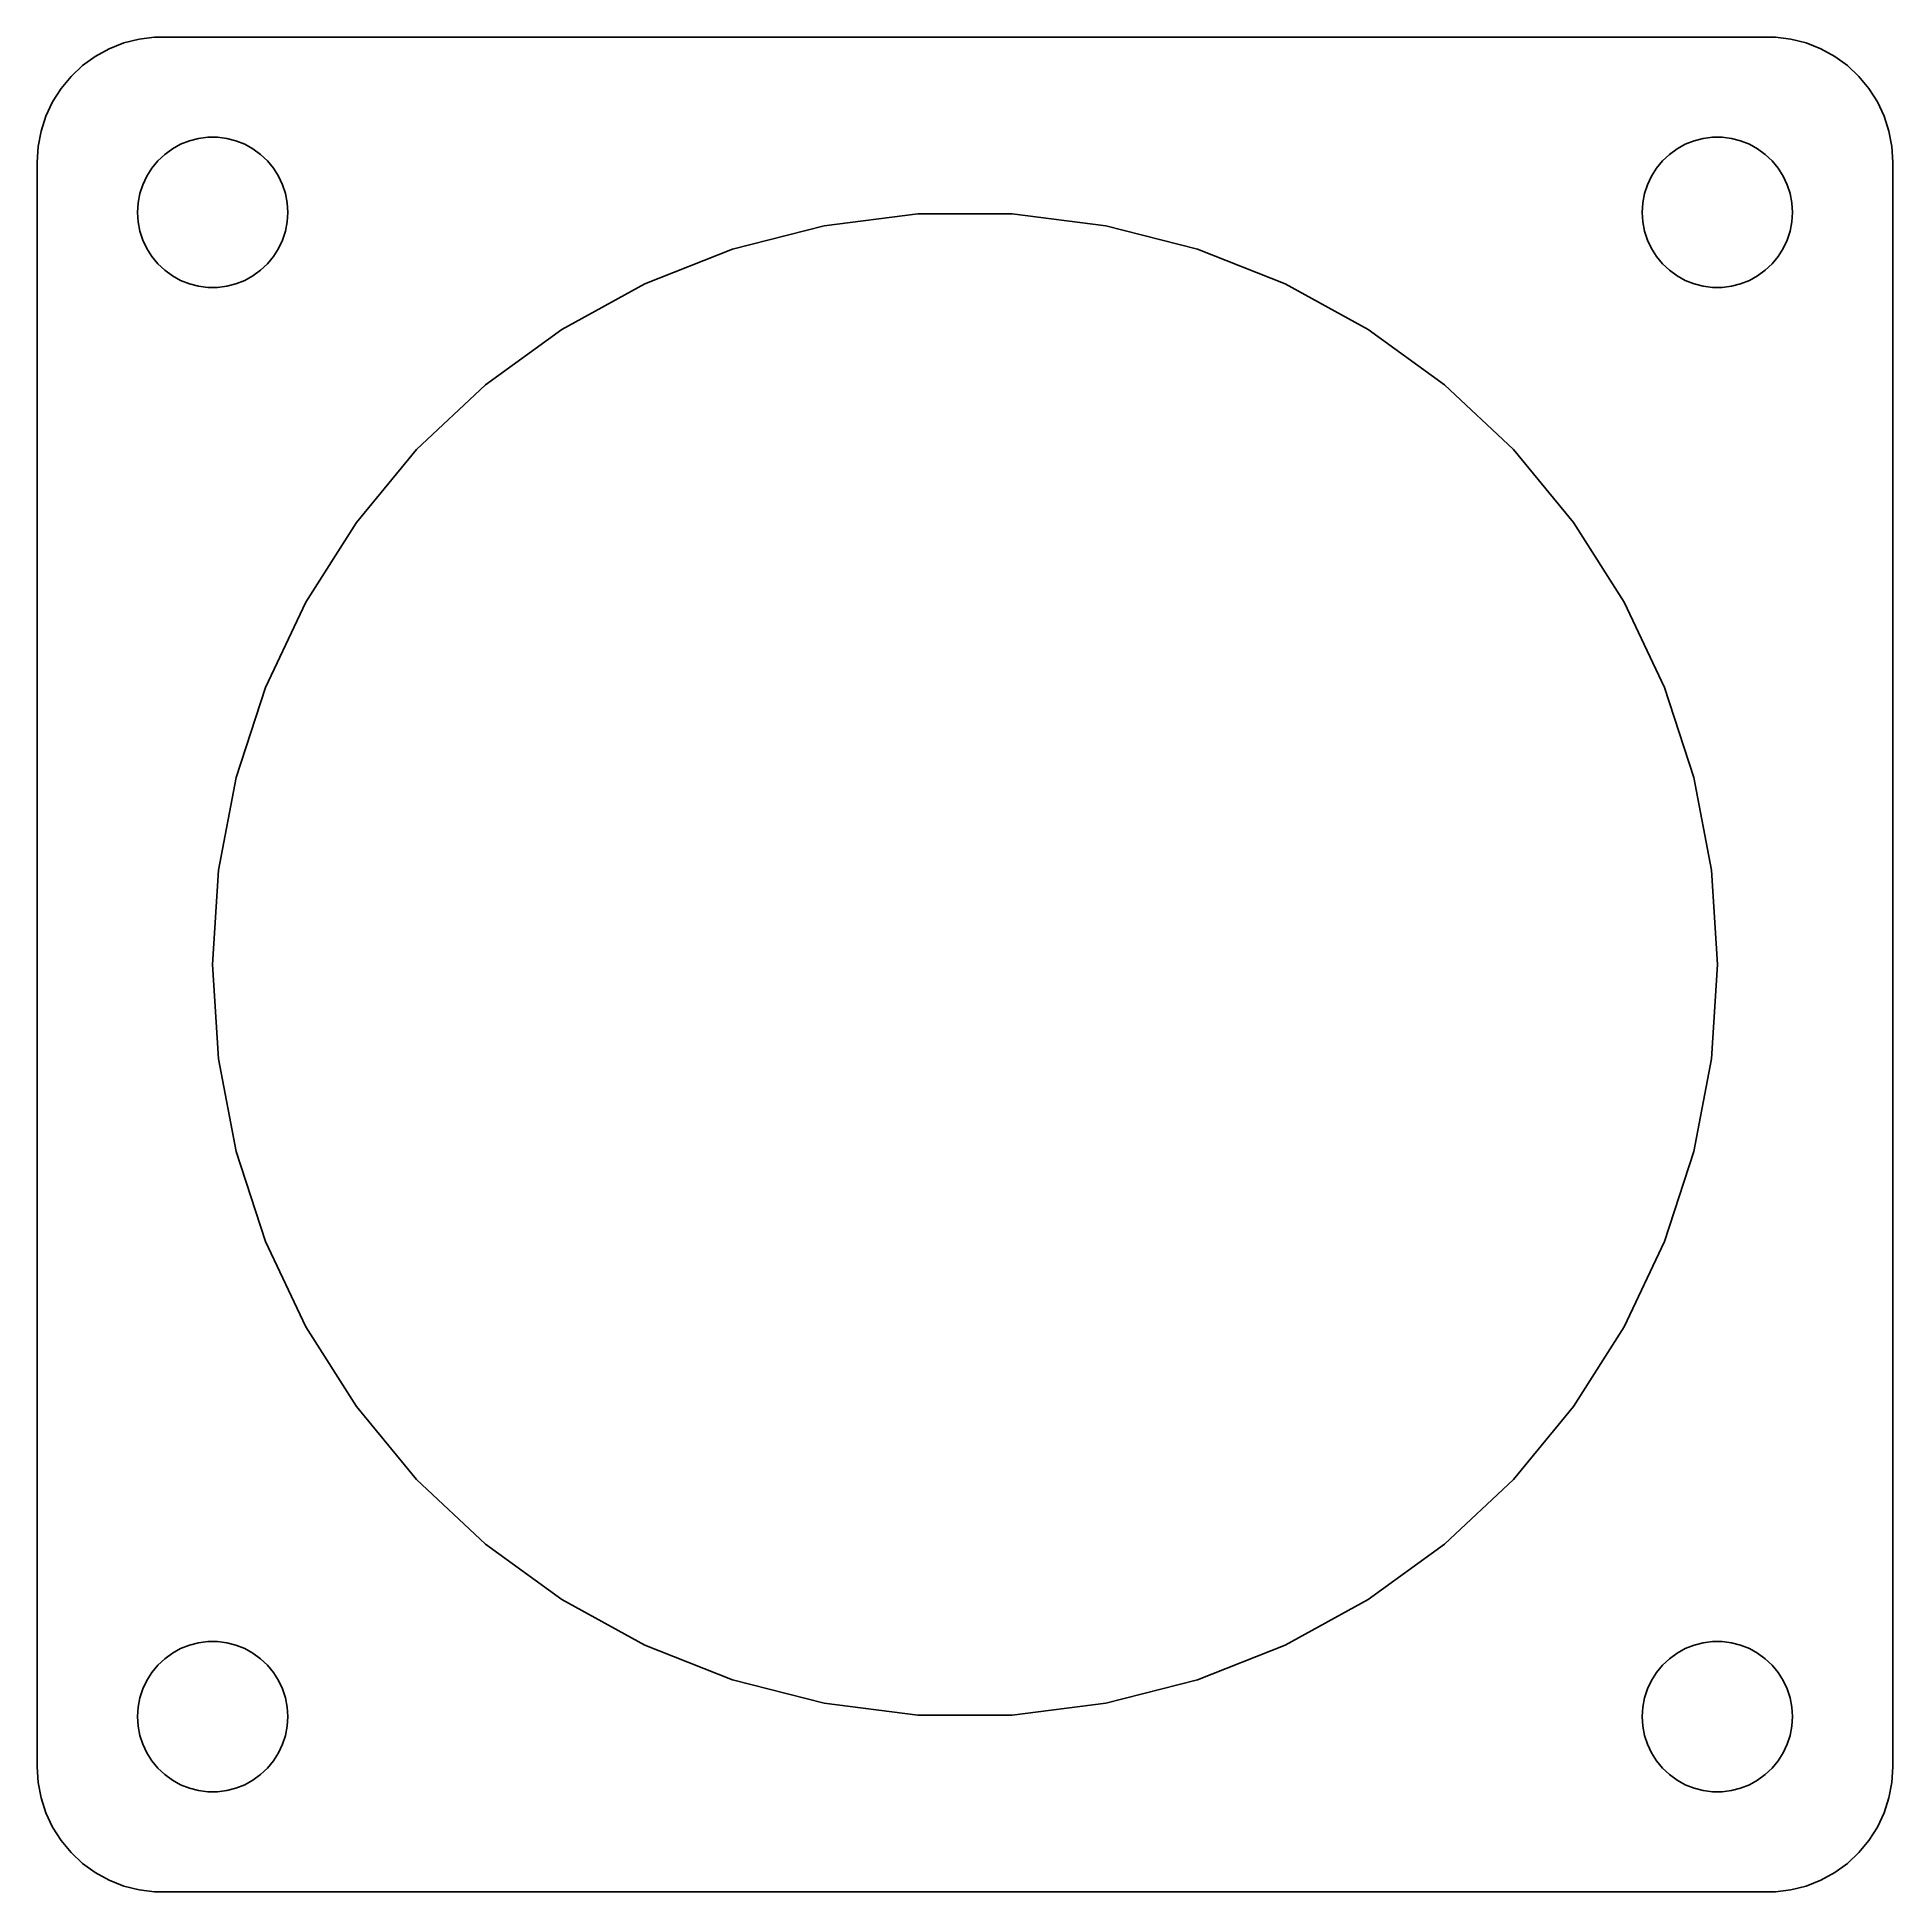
# Model space of a CAD drawing. Header units: metres. Extents: x -37 to 37, y -37 to 37.
import ezdxf

# ---------------------------------------------------------------- set-up
doc = ezdxf.new("R2010")
doc.units = ezdxf.units.M

msp = doc.modelspace()

# ---------------------------------------------------------------- linework, layer by layer
for p, q in [((-34.1289, 36.5241), (-34.6791, 36.2216)), ((-33.5451, 36.7553), (-34.1289, 36.5241)), ((-32.9369, 36.9114), (-33.5451, 36.7553)), ((-32.3139, 36.9901), (-32.9369, 36.9114)), ((32.3139, 36.9901), (-32.3139, 36.9901)), ((32.9369, 36.9114), (32.3139, 36.9901)), ((33.5451, 36.7553), (32.9369, 36.9114)), ((34.1289, 36.5241), (33.5451, 36.7553)), ((34.6791, 36.2216), (34.1289, 36.5241)), ((-35.1871, 35.8526), (-35.6448, 35.4227)), ((-34.6791, 36.2216), (-35.1871, 35.8526)), ((35.1871, 35.8526), (34.6791, 36.2216)), ((35.6448, 35.4227), (35.1871, 35.8526)), ((-36.0451, 34.9389), (-36.3815, 34.4088)), ((-35.6448, 35.4227), (-36.0451, 34.9389)), ((36.0451, 34.9389), (35.6448, 35.4227)), ((36.3815, 34.4088), (36.0451, 34.9389)), ((-36.3815, 34.4088), (-36.6489, 33.8406)), ((36.6489, 33.8406), (36.3815, 34.4088)), ((-36.6489, 33.8406), (-36.8429, 33.2434)), ((36.8429, 33.2434), (36.6489, 33.8406)), ((-36.9606, 32.6267), (-37, 32)), ((-36.8429, 33.2434), (-36.9606, 32.6267)), ((-31.6075, 32.533), (-31.2773, 32.7145)), ((-31.2773, 32.7145), (-30.927, 32.8532)), ((-30.927, 32.8532), (-30.5621, 32.9469)), ((-30.5621, 32.9469), (-30.1884, 32.9941)), ((-30.1884, 32.9941), (-29.8116, 32.9941)), ((-29.8116, 32.9941), (-29.4379, 32.9469)), ((-29.4379, 32.9469), (-29.0729, 32.8532)), ((-29.0729, 32.8532), (-28.7227, 32.7145)), ((-28.7227, 32.7145), (-28.3925, 32.533)), ((28.3925, 32.533), (28.7227, 32.7145)), ((28.7227, 32.7145), (29.0729, 32.8532)), ((29.0729, 32.8532), (29.4379, 32.9469)), ((29.4379, 32.9469), (29.8116, 32.9941)), ((29.8116, 32.9941), (30.1884, 32.9941)), ((30.1884, 32.9941), (30.5621, 32.9469)), ((30.5621, 32.9469), (30.927, 32.8532)), ((30.927, 32.8532), (31.2773, 32.7145)), ((31.2773, 32.7145), (31.6075, 32.533)), ((36.9606, 32.6267), (36.8429, 33.2434)), ((37, 32), (36.9606, 32.6267)), ((-37, 32), (-37, -32)), ((-32.427, 31.7634), (-32.1869, 32.0536)), ((-32.1869, 32.0536), (-31.9123, 32.3115)), ((-31.9123, 32.3115), (-31.6075, 32.533)), ((-28.3925, 32.533), (-28.0877, 32.3115)), ((-28.0877, 32.3115), (-27.8131, 32.0536)), ((-27.8131, 32.0536), (-27.5729, 31.7634)), ((27.5729, 31.7634), (27.8131, 32.0536)), ((27.8131, 32.0536), (28.0877, 32.3115)), ((28.0877, 32.3115), (28.3925, 32.533)), ((31.6075, 32.533), (31.9123, 32.3115)), ((31.9123, 32.3115), (32.1869, 32.0536)), ((32.1869, 32.0536), (32.427, 31.7634)), ((37, -32), (37, 32)), ((-32.9057, 30.7461), (-32.7893, 31.1044)), ((-32.7893, 31.1044), (-32.6289, 31.4453)), ((-32.6289, 31.4453), (-32.427, 31.7634)), ((-27.5729, 31.7634), (-27.3711, 31.4453)), ((-27.3711, 31.4453), (-27.2107, 31.1044)), ((-27.2107, 31.1044), (-27.0942, 30.7461)), ((27.0942, 30.7461), (27.2107, 31.1044)), ((27.2107, 31.1044), (27.3711, 31.4453)), ((27.3711, 31.4453), (27.5729, 31.7634)), ((32.427, 31.7634), (32.6289, 31.4453)), ((32.6289, 31.4453), (32.7893, 31.1044)), ((32.7893, 31.1044), (32.9057, 30.7461)), ((-33, 30), (-32.9763, 30.376)), ((-32.9763, 30.376), (-32.9057, 30.7461)), ((-27.0942, 30.7461), (-27.0237, 30.376)), ((-27.0237, 30.376), (-27, 30)), ((27, 30), (27.0237, 30.376)), ((27.0237, 30.376), (27.0942, 30.7461)), ((32.9057, 30.7461), (32.9763, 30.376)), ((32.9763, 30.376), (33, 30)), ((-32.9763, 29.624), (-33, 30)), ((-32.9057, 29.2539), (-32.9763, 29.624)), ((-27.0237, 29.624), (-27.0942, 29.2539)), ((-27, 30), (-27.0237, 29.624)), ((-5.62143, 29.4686), (-1.88371, 29.9408)), ((-1.88371, 29.9408), (1.88371, 29.9408)), ((1.88371, 29.9408), (5.62143, 29.4686)), ((27.0237, 29.624), (27, 30)), ((27.0942, 29.2539), (27.0237, 29.624)), ((32.9763, 29.624), (32.9057, 29.2539)), ((33, 30), (32.9763, 29.624)), ((-32.7893, 28.8956), (-32.9057, 29.2539)), ((-32.6289, 28.5547), (-32.7893, 28.8956)), ((-27.2107, 28.8956), (-27.3711, 28.5547)), ((-27.0942, 29.2539), (-27.2107, 28.8956)), ((-9.27051, 28.5317), (-5.62143, 29.4686)), ((5.62143, 29.4686), (9.27051, 28.5317)), ((27.2107, 28.8956), (27.0942, 29.2539)), ((27.3711, 28.5547), (27.2107, 28.8956)), ((32.7893, 28.8956), (32.6289, 28.5547)), ((32.9057, 29.2539), (32.7893, 28.8956)), ((-32.427, 28.2366), (-32.6289, 28.5547)), ((-32.1869, 27.9464), (-32.427, 28.2366)), ((-27.5729, 28.2366), (-27.8131, 27.9464)), ((-27.3711, 28.5547), (-27.5729, 28.2366)), ((-12.7734, 27.1448), (-9.27051, 28.5317)), ((9.27051, 28.5317), (12.7734, 27.1448)), ((27.5729, 28.2366), (27.3711, 28.5547)), ((27.8131, 27.9464), (27.5729, 28.2366)), ((32.427, 28.2366), (32.1869, 27.9464)), ((32.6289, 28.5547), (32.427, 28.2366)), ((-31.9123, 27.6884), (-32.1869, 27.9464)), ((-31.6075, 27.467), (-31.9123, 27.6884)), ((-31.2773, 27.2855), (-31.6075, 27.467)), ((-28.3925, 27.467), (-28.7227, 27.2855)), ((-28.0877, 27.6884), (-28.3925, 27.467)), ((-27.8131, 27.9464), (-28.0877, 27.6884)), ((28.0877, 27.6884), (27.8131, 27.9464)), ((28.3925, 27.467), (28.0877, 27.6884)), ((28.7227, 27.2855), (28.3925, 27.467)), ((31.6075, 27.467), (31.2773, 27.2855)), ((31.9123, 27.6884), (31.6075, 27.467)), ((32.1869, 27.9464), (31.9123, 27.6884)), ((-30.927, 27.1468), (-31.2773, 27.2855)), ((-30.5621, 27.0531), (-30.927, 27.1468)), ((-30.1884, 27.0059), (-30.5621, 27.0531)), ((-29.8116, 27.0059), (-30.1884, 27.0059)), ((-29.4379, 27.0531), (-29.8116, 27.0059)), ((-29.0729, 27.1468), (-29.4379, 27.0531)), ((-28.7227, 27.2855), (-29.0729, 27.1468)), ((-16.0748, 25.3298), (-12.7734, 27.1448)), ((12.7734, 27.1448), (16.0748, 25.3298)), ((29.0729, 27.1468), (28.7227, 27.2855)), ((29.4379, 27.0531), (29.0729, 27.1468)), ((29.8116, 27.0059), (29.4379, 27.0531)), ((30.1884, 27.0059), (29.8116, 27.0059)), ((30.5621, 27.0531), (30.1884, 27.0059)), ((30.927, 27.1468), (30.5621, 27.0531)), ((31.2773, 27.2855), (30.927, 27.1468)), ((-19.1227, 23.1154), (-16.0748, 25.3298)), ((16.0748, 25.3298), (19.1227, 23.1154)), ((-21.869, 20.5364), (-19.1227, 23.1154)), ((19.1227, 23.1154), (21.869, 20.5364)), ((-24.2705, 17.6335), (-21.869, 20.5364)), ((21.869, 20.5364), (24.2705, 17.6335)), ((-26.2892, 14.4526), (-24.2705, 17.6335)), ((24.2705, 17.6335), (26.2892, 14.4526)), ((-27.8933, 11.0437), (-26.2892, 14.4526)), ((26.2892, 14.4526), (27.8933, 11.0437)), ((-29.0575, 7.46069), (-27.8933, 11.0437)), ((27.8933, 11.0437), (29.0575, 7.46069)), ((-29.7634, 3.75999), (-29.0575, 7.46069)), ((29.0575, 7.46069), (29.7634, 3.75999)), ((-30, 0), (-29.7634, 3.75999)), ((29.7634, 3.75999), (30, 0)), ((-29.7634, -3.75999), (-30, 0)), ((30, 0), (29.7634, -3.75999)), ((-29.0575, -7.46069), (-29.7634, -3.75999)), ((29.7634, -3.75999), (29.0575, -7.46069)), ((-27.8933, -11.0437), (-29.0575, -7.46069)), ((29.0575, -7.46069), (27.8933, -11.0437)), ((-26.2892, -14.4526), (-27.8933, -11.0437)), ((27.8933, -11.0437), (26.2892, -14.4526)), ((-24.2705, -17.6335), (-26.2892, -14.4526)), ((26.2892, -14.4526), (24.2705, -17.6335)), ((-21.869, -20.5364), (-24.2705, -17.6335)), ((24.2705, -17.6335), (21.869, -20.5364)), ((-19.1227, -23.1154), (-21.869, -20.5364)), ((21.869, -20.5364), (19.1227, -23.1154)), ((-16.0748, -25.3298), (-19.1227, -23.1154)), ((19.1227, -23.1154), (16.0748, -25.3298)), ((-12.7734, -27.1448), (-16.0748, -25.3298)), ((16.0748, -25.3298), (12.7734, -27.1448)), ((-31.6075, -27.467), (-31.2773, -27.2855)), ((-31.2773, -27.2855), (-30.927, -27.1468)), ((-30.927, -27.1468), (-30.5621, -27.0531)), ((-30.5621, -27.0531), (-30.1884, -27.0059)), ((-30.1884, -27.0059), (-29.8116, -27.0059)), ((-29.8116, -27.0059), (-29.4379, -27.0531)), ((-29.4379, -27.0531), (-29.0729, -27.1468)), ((-29.0729, -27.1468), (-28.7227, -27.2855)), ((-28.7227, -27.2855), (-28.3925, -27.467)), ((-9.27051, -28.5317), (-12.7734, -27.1448)), ((12.7734, -27.1448), (9.27051, -28.5317)), ((28.3925, -27.467), (28.7227, -27.2855)), ((28.7227, -27.2855), (29.0729, -27.1468)), ((29.0729, -27.1468), (29.4379, -27.0531)), ((29.4379, -27.0531), (29.8116, -27.0059)), ((29.8116, -27.0059), (30.1884, -27.0059)), ((30.1884, -27.0059), (30.5621, -27.0531)), ((30.5621, -27.0531), (30.927, -27.1468)), ((30.927, -27.1468), (31.2773, -27.2855)), ((31.2773, -27.2855), (31.6075, -27.467)), ((-32.427, -28.2366), (-32.1869, -27.9464)), ((-32.1869, -27.9464), (-31.9123, -27.6884)), ((-31.9123, -27.6884), (-31.6075, -27.467)), ((-28.3925, -27.467), (-28.0877, -27.6884)), ((-28.0877, -27.6884), (-27.8131, -27.9464)), ((-27.8131, -27.9464), (-27.5729, -28.2366)), ((27.5729, -28.2366), (27.8131, -27.9464)), ((27.8131, -27.9464), (28.0877, -27.6884)), ((28.0877, -27.6884), (28.3925, -27.467)), ((31.6075, -27.467), (31.9123, -27.6884)), ((31.9123, -27.6884), (32.1869, -27.9464)), ((32.1869, -27.9464), (32.427, -28.2366)), ((-32.7893, -28.8956), (-32.6289, -28.5547)), ((-32.6289, -28.5547), (-32.427, -28.2366)), ((-27.5729, -28.2366), (-27.3711, -28.5547)), ((-27.3711, -28.5547), (-27.2107, -28.8956)), ((-5.62143, -29.4686), (-9.27051, -28.5317)), ((9.27051, -28.5317), (5.62143, -29.4686)), ((27.2107, -28.8956), (27.3711, -28.5547)), ((27.3711, -28.5547), (27.5729, -28.2366)), ((32.427, -28.2366), (32.6289, -28.5547)), ((32.6289, -28.5547), (32.7893, -28.8956)), ((-32.9763, -29.624), (-32.9057, -29.2539)), ((-32.9057, -29.2539), (-32.7893, -28.8956)), ((-27.2107, -28.8956), (-27.0942, -29.2539)), ((-27.0942, -29.2539), (-27.0237, -29.624)), ((-1.88371, -29.9408), (-5.62143, -29.4686)), ((5.62143, -29.4686), (1.88371, -29.9408)), ((27.0237, -29.624), (27.0942, -29.2539)), ((27.0942, -29.2539), (27.2107, -28.8956)), ((32.7893, -28.8956), (32.9057, -29.2539)), ((32.9057, -29.2539), (32.9763, -29.624)), ((-33, -30), (-32.9763, -29.624)), ((-32.9763, -30.376), (-33, -30)), ((-27.0237, -29.624), (-27, -30)), ((-27, -30), (-27.0237, -30.376)), ((1.88371, -29.9408), (-1.88371, -29.9408)), ((27, -30), (27.0237, -29.624)), ((27.0237, -30.376), (27, -30)), ((32.9763, -29.624), (33, -30)), ((33, -30), (32.9763, -30.376)), ((-32.9057, -30.7461), (-32.9763, -30.376)), ((-32.7893, -31.1044), (-32.9057, -30.7461)), ((-27.0942, -30.7461), (-27.2107, -31.1044)), ((-27.0237, -30.376), (-27.0942, -30.7461)), ((27.0942, -30.7461), (27.0237, -30.376)), ((27.2107, -31.1044), (27.0942, -30.7461)), ((32.9057, -30.7461), (32.7893, -31.1044)), ((32.9763, -30.376), (32.9057, -30.7461)), ((-32.6289, -31.4453), (-32.7893, -31.1044)), ((-32.427, -31.7634), (-32.6289, -31.4453)), ((-32.1869, -32.0536), (-32.427, -31.7634)), ((-27.5729, -31.7634), (-27.8131, -32.0536)), ((-27.3711, -31.4453), (-27.5729, -31.7634)), ((-27.2107, -31.1044), (-27.3711, -31.4453)), ((27.3711, -31.4453), (27.2107, -31.1044)), ((27.5729, -31.7634), (27.3711, -31.4453)), ((27.8131, -32.0536), (27.5729, -31.7634)), ((32.427, -31.7634), (32.1869, -32.0536)), ((32.6289, -31.4453), (32.427, -31.7634)), ((32.7893, -31.1044), (32.6289, -31.4453)), ((-37, -32), (-36.9606, -32.6267)), ((-31.9123, -32.3115), (-32.1869, -32.0536)), ((-31.6075, -32.533), (-31.9123, -32.3115)), ((-31.2773, -32.7145), (-31.6075, -32.533)), ((-28.3925, -32.533), (-28.7227, -32.7145)), ((-28.0877, -32.3115), (-28.3925, -32.533)), ((-27.8131, -32.0536), (-28.0877, -32.3115)), ((28.0877, -32.3115), (27.8131, -32.0536)), ((28.3925, -32.533), (28.0877, -32.3115)), ((28.7227, -32.7145), (28.3925, -32.533)), ((31.6075, -32.533), (31.2773, -32.7145)), ((31.9123, -32.3115), (31.6075, -32.533)), ((32.1869, -32.0536), (31.9123, -32.3115)), ((36.9606, -32.6267), (37, -32)), ((-36.9606, -32.6267), (-36.8429, -33.2434)), ((-36.8429, -33.2434), (-36.6489, -33.8406)), ((-30.927, -32.8532), (-31.2773, -32.7145)), ((-30.5621, -32.9469), (-30.927, -32.8532)), ((-30.1884, -32.9941), (-30.5621, -32.9469)), ((-29.8116, -32.9941), (-30.1884, -32.9941)), ((-29.4379, -32.9469), (-29.8116, -32.9941)), ((-29.0729, -32.8532), (-29.4379, -32.9469)), ((-28.7227, -32.7145), (-29.0729, -32.8532)), ((29.0729, -32.8532), (28.7227, -32.7145)), ((29.4379, -32.9469), (29.0729, -32.8532)), ((29.8116, -32.9941), (29.4379, -32.9469)), ((30.1884, -32.9941), (29.8116, -32.9941)), ((30.5621, -32.9469), (30.1884, -32.9941)), ((30.927, -32.8532), (30.5621, -32.9469)), ((31.2773, -32.7145), (30.927, -32.8532)), ((36.6489, -33.8406), (36.8429, -33.2434)), ((36.8429, -33.2434), (36.9606, -32.6267)), ((-36.6489, -33.8406), (-36.3815, -34.4088)), ((36.3815, -34.4088), (36.6489, -33.8406)), ((-36.3815, -34.4088), (-36.0451, -34.9389)), ((36.0451, -34.9389), (36.3815, -34.4088)), ((-36.0451, -34.9389), (-35.6448, -35.4227)), ((-35.6448, -35.4227), (-35.1871, -35.8526)), ((35.1871, -35.8526), (35.6448, -35.4227)), ((35.6448, -35.4227), (36.0451, -34.9389)), ((-35.1871, -35.8526), (-34.6791, -36.2216)), ((-34.6791, -36.2216), (-34.1289, -36.5241)), ((34.1289, -36.5241), (34.6791, -36.2216)), ((34.6791, -36.2216), (35.1871, -35.8526)), ((-34.1289, -36.5241), (-33.5451, -36.7553)), ((-33.5451, -36.7553), (-32.9369, -36.9114)), ((-32.9369, -36.9114), (-32.3139, -36.9901)), ((-32.3139, -36.9901), (32.3139, -36.9901)), ((32.3139, -36.9901), (32.9369, -36.9114)), ((32.9369, -36.9114), (33.5451, -36.7553)), ((33.5451, -36.7553), (34.1289, -36.5241))]:
    msp.add_line(p, q)

doc.saveas('drawing.dxf')
